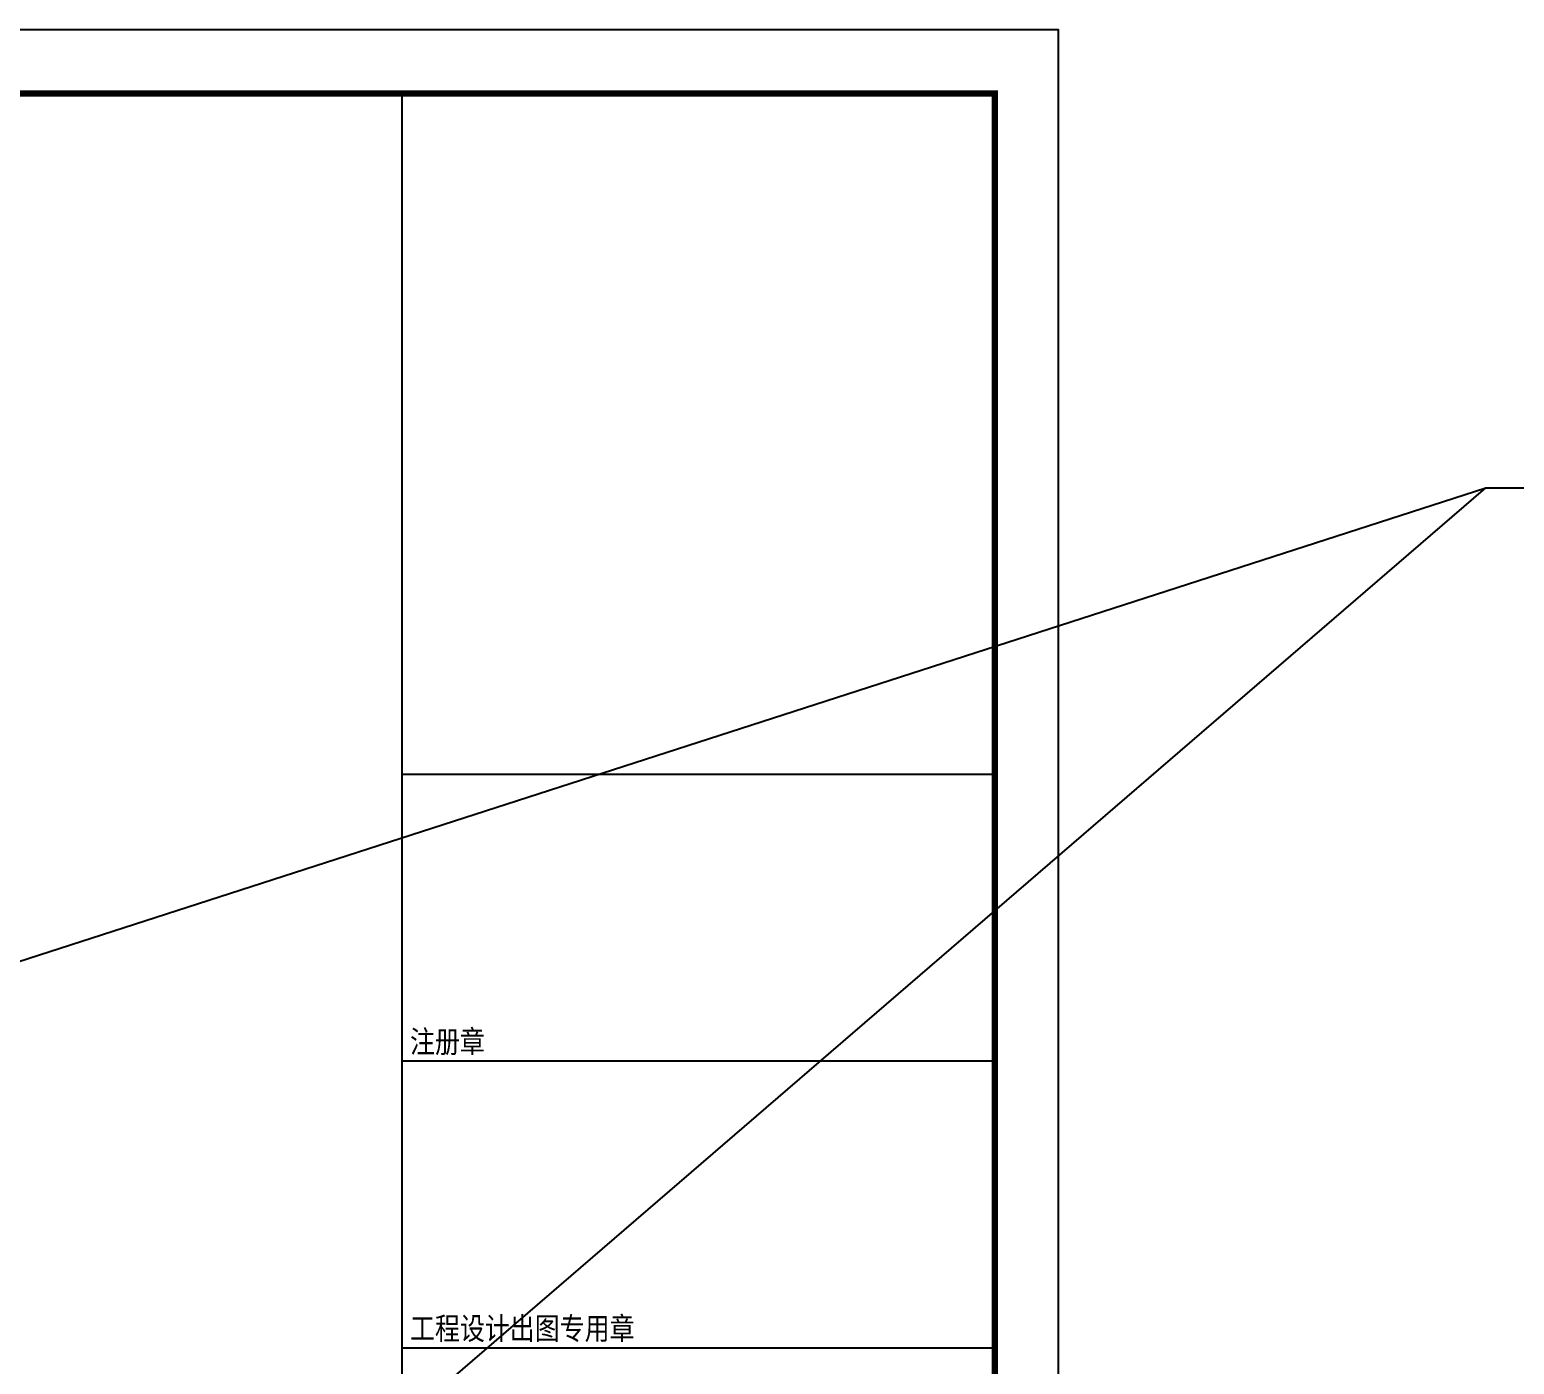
# Model space of a CAD drawing. Extents: x -1041549 to 749950, y -354245 to 17554.
# Drawn here: x -551901 to -528613, y -120655 to -99716 of the extents above; entities that cross this region are included whole.
import ezdxf

# ---------------------------------------------------------------- set-up
doc = ezdxf.new("R2010")
doc.units = 0
doc.header["$LTSCALE"] = 1000
doc.header["$MEASUREMENT"] = 0
for name, color, linetype in [('14', 1, 'Continuous'), ('PUB_TEXT', 7, 'Continuous'), ('PUB_TITLE', 4, 'Continuous')]:
    doc.layers.add(name, color=color, linetype=linetype)
doc.styles.add('宋体', font='')
doc.styles.get('宋体').set_extended_font_data('宋体')

# ---------------------------------------------------------------- blocks, each defined once
blk = doc.blocks.new('TUQ')
at = {"layer": '14'}
for p, q in [((-9300, 40000), (-9300, 0)), ((-9300, 40000), (0, 40000)), ((-9300, 29320), (0, 29320)), ((-9300, 24820), (0, 24820)), ((-9300, 20320), (0, 20320))]:
    blk.add_line(p, q, dxfattribs=at)
at = {"layer": '14', "style": '宋体', "width": 0.82}
for s, p in [('注册章', (-9173, 24949)), ('工程设计出图专用章', (-9173, 20449))]:
    blk.add_text(s, height=350, dxfattribs=at).set_placement(p)

msp = doc.modelspace()

# ---------------------------------------------------------------- linework, layer by layer
at = {"layer": 'PUB_TEXT', "color": 2}
for p, q in [((-560950.6, -134381.6), (-529061.7, -106906.1)), ((-556361.9, -115719.8), (-529061.7, -106906.1)), ((-529061.7, -106906.1), (-507000.3, -106906.1))]:
    msp.add_line(p, q, dxfattribs=at)
at = {"layer": 'PUB_TITLE'}
msp.add_lwpolyline([(-595162.4, -141716.3), (-535762.4, -141716.3), (-535762.4, -99716.3), (-595162.4, -99716.3)], close=True, dxfattribs=at)
at = {"layer": 'PUB_TITLE', "const_width": 100}
msp.add_lwpolyline([(-592662.4, -140716.3), (-536762.4, -140716.3), (-536762.4, -100716.3), (-592662.4, -100716.3)], close=True, dxfattribs=at)

# ---------------------------------------------------------------- block references
at = {"layer": '14'}
msp.add_blockref('TUQ', (-536762.4, -140716.3), dxfattribs=at)

doc.saveas('drawing.dxf')
